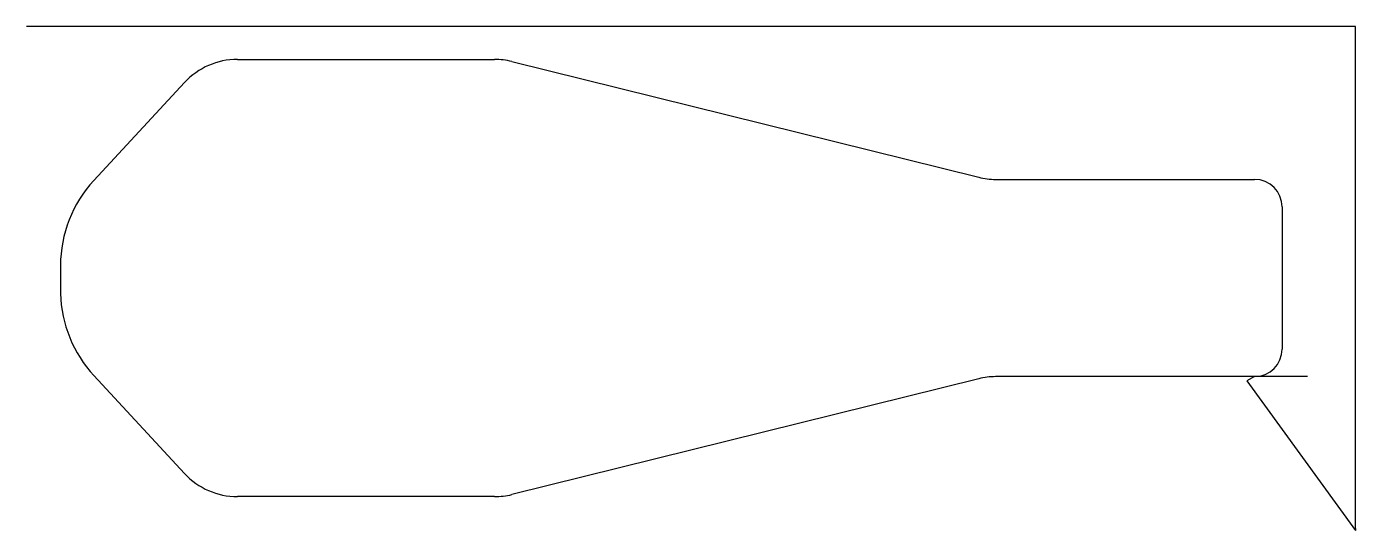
# Model space of a CAD drawing. Header units: metres. Extents: x 653 to 1400, y 1343 to 1626.
import ezdxf

# ---------------------------------------------------------------- set-up
doc = ezdxf.new("R2010")
doc.units = ezdxf.units.M

msp = doc.modelspace()

# ---------------------------------------------------------------- linework, layer by layer
at = {"layer": 'TOOL_0'}
for p, q in [((653.958, 1626.317), (652.958, 1626.317)), ((1400.228, 1626.317), (653.958, 1626.317)), ((1400.228, 1343.816), (1400.228, 1626.317)), ((771.53, 1607.839), (916.139, 1607.839)), ((925.894, 1606.647), (1188.404, 1541.502)), ((690.801, 1539.767), (741.814, 1594.856)), ((1197.918, 1540.339), (1343.529, 1540.339)), ((1359.029, 1524.839), (1359.029, 1444.839)), ((741.814, 1374.823), (690.801, 1429.912)), ((1188.404, 1428.177), (925.894, 1363.032)), ((1343.529, 1429.34), (1197.918, 1429.34)), ((1343.529, 1429.339), (1339.082, 1426.957)), ((1373.29, 1429.34), (1343.529, 1429.34)), ((1339.082, 1426.957), (1400.228, 1342.816)), ((916.139, 1361.84), (771.53, 1361.84)), ((1400.228, 1342.816), (1400.228, 1343.816)), ((1400.228, 1343.816), (1400.228, 1342.816)), ((1400.228, 1342.816), (1400.228, 1343.816))]:
    msp.add_line(p, q, dxfattribs=at)
for centre, radius, start, end in [((771.553, 1567.287), 40.552, 90.032497, 137.168501), ((916.139, 1567.339), 40.5, 76.062574, 90), ((742.529, 1491.866), 70.5, 137.199793, 179.996749), ((1197.918, 1579.839), 39.5, 256.062614, 270), ((1343.529, 1524.839), 15.5, 0, 90), ((1344.576, 1484.84), 672.584, 179.40112, 180.738852), ((742.598, 1477.841), 70.57, 181.359251, 222.778824), ((1343.529, 1444.839), 15.5, 270, 0), ((1197.918, 1389.84), 39.5, 90, 103.937386), ((771.553, 1402.392), 40.552, 222.831499, 269.967503), ((916.139, 1402.34), 40.5, 270, 283.937426)]:
    msp.add_arc(centre, radius, start, end, dxfattribs=at)

doc.saveas('drawing.dxf')
